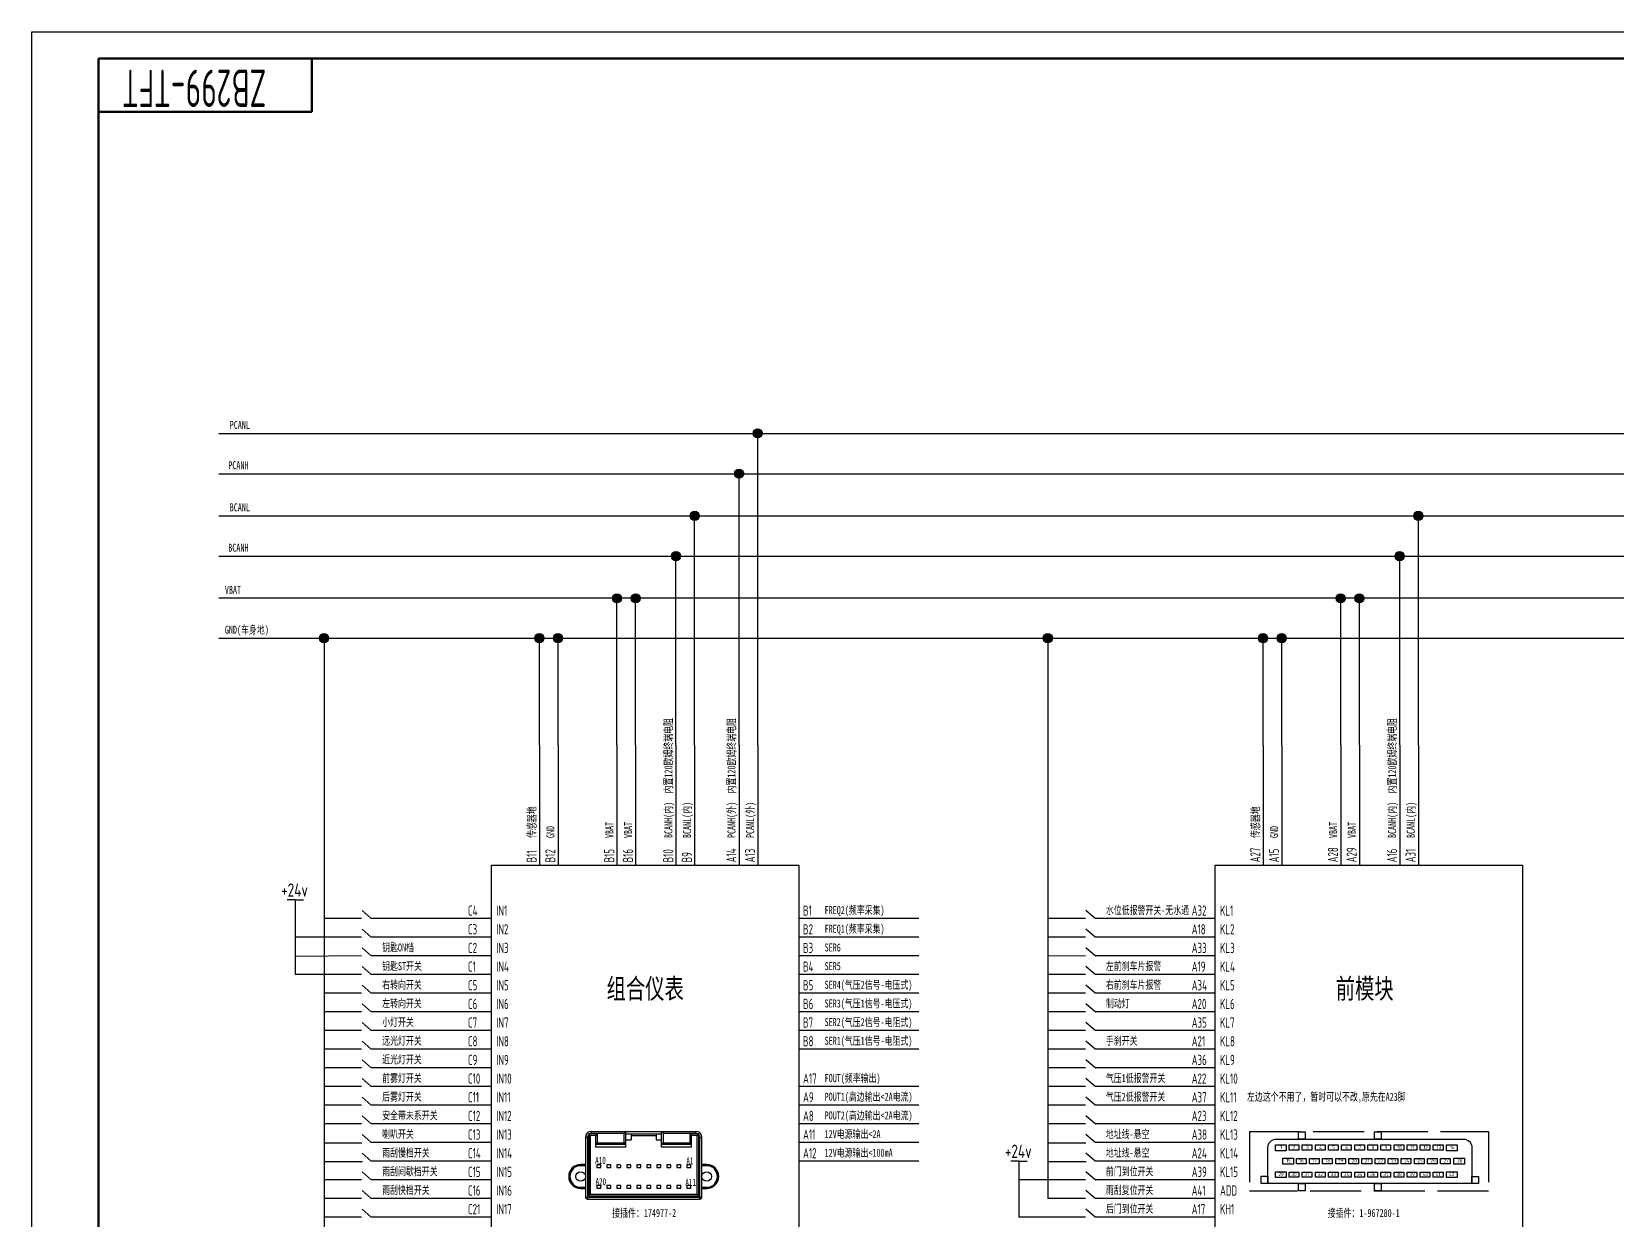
# Model space of a CAD drawing. Header units: millimetres. Extents: x 892 to 2081, y 1119 to 2752.
# Drawn here: x 892 to 1486, y 1515 to 1960 of the extents above; entities that cross this region are included whole.
import ezdxf

# ---------------------------------------------------------------- set-up
doc = ezdxf.new("R2010")
doc.units = ezdxf.units.MM
doc.header["$LTSCALE"] = 10
doc.linetypes.add('ACAD_ISO02W100', pattern=[15, 12, -3])
doc.linetypes.add('实线_4', pattern=[4, 4, 0])
for name, color, linetype in [('01', 7, 'Continuous'), ('06', 1, 'Continuous'), ('200', 7, 'Continuous'), ('LAYER2', 1, 'Continuous'), ('细实线', 3, 'Continuous')]:
    doc.layers.add(name, color=color, linetype=linetype)
for name, color, linetype, lineweight in [('11', 3, 'Continuous', 0), ('文字', 10, 'Continuous', 25), ('文字标注', 3, 'Continuous', 25), ('粗实线', 7, 'Continuous', 50), ('细实线_1', 40, '实线_4', 18)]:
    doc.layers.add(name, color=color, linetype=linetype, lineweight=lineweight)
doc.styles.add('PC_TEXTSTYLE', font='isocp.shx', dxfattribs={"width": 0.8, "bigfont": 'hzfs.shx'})
doc.styles.add('SGW', font='gbenor.shx', dxfattribs={"width": 0.6, "bigfont": 'hztxt.shx'})
doc.styles.get("Standard").update_dxf_attribs({"font": 'isocp.shx', "width": 0.707, "bigfont": 'hztxt.shx'})
doc.styles.add('样式 1', font='宋体.shx', dxfattribs={"width": 0.6})

# ---------------------------------------------------------------- blocks, each defined once
blk = doc.blocks.new('21')
at = {"layer": '01', "color": 3, "linetype": 'ACAD_ISO02W100'}
for p, q in [((2171, 3051.5), (2734, 3051.5)), ((2171, 3051.5), (2171, 2910.6)), ((2734, 3051.5), (2734, 2910.6)), ((2734, 2910.6), (2171, 2910.6))]:
    blk.add_line(p, q, dxfattribs=at)
at = {"layer": '细实线', "color": 1, "ltscale": 0.5}
blk.add_lwpolyline([(2234.2, 3033.2), (2674.8, 3033.2, -0.414214), (2694.8, 3013.2), (2694.8, 2928.2), (2214.2, 2928.2), (2214.2, 3013.2, -0.414214)], format="xyb", close=True, dxfattribs=at)
for points in [[(2286.3, 3050.4), (2302.2, 3050.4), (2302.2, 3033.2), (2286.3, 3033.2)], [(2465.6, 3050.4), (2481.5, 3050.4), (2481.5, 3033.2), (2465.6, 3033.2)], [(2232.3, 3019.6), (2257.4, 3019.6), (2257.4, 3005.8), (2232.3, 3005.8)], [(2264.3, 3019.6), (2287.2, 3019.6), (2287.2, 3007), (2264.3, 3007)], [(2295.2, 3019.6), (2318.1, 3019.6), (2318.1, 3007), (2295.2, 3007)], [(2326.1, 3019.6), (2349, 3019.6), (2349, 3007), (2326.1, 3007)], [(2357, 3019.6), (2379.9, 3019.6), (2379.9, 3007), (2357, 3007)], [(2387.9, 3019.6), (2410.7, 3019.6), (2410.7, 3007), (2387.9, 3007)], [(2418.8, 3019.6), (2441.6, 3019.6), (2441.6, 3007), (2418.8, 3007)], [(2449.6, 3019.6), (2472.5, 3019.6), (2472.5, 3007), (2449.6, 3007)], [(2480.5, 3019.6), (2503.4, 3019.6), (2503.4, 3007), (2480.5, 3007)], [(2511.4, 3019.6), (2534.3, 3019.6), (2534.3, 3007), (2511.4, 3007)], [(2542.3, 3019.6), (2565.2, 3019.6), (2565.2, 3007), (2542.3, 3007)], [(2573.2, 3019.6), (2596, 3019.6), (2596, 3007), (2573.2, 3007)], [(2604, 3019.6), (2626.9, 3019.6), (2626.9, 3007), (2604, 3007)], [(2635.4, 3019.6), (2660.6, 3019.6), (2660.6, 3005.8), (2635.4, 3005.8)], [(2232.3, 2956.3), (2257.4, 2956.3), (2257.4, 2942.4), (2232.3, 2942.4)], [(2249.5, 2988.2), (2274.6, 2988.2), (2274.6, 2974.4), (2249.5, 2974.4)], [(2264.3, 2955.6), (2287.2, 2955.6), (2287.2, 2943.1), (2264.3, 2943.1)], [(2281.5, 2987.6), (2304.4, 2987.6), (2304.4, 2975), (2281.5, 2975)], [(2295.2, 2955.6), (2318.1, 2955.6), (2318.1, 2943.1), (2295.2, 2943.1)], [(2312.4, 2987.6), (2335.3, 2987.6), (2335.3, 2975), (2312.4, 2975)], [(2326.1, 2955.6), (2349, 2955.6), (2349, 2943.1), (2326.1, 2943.1)], [(2343.3, 2987.6), (2366.1, 2987.6), (2366.1, 2975), (2343.3, 2975)], [(2357, 2955.6), (2379.9, 2955.6), (2379.9, 2943.1), (2357, 2943.1)], [(2374.1, 2987.6), (2397, 2987.6), (2397, 2975), (2374.1, 2975)], [(2387.9, 2955.6), (2410.7, 2955.6), (2410.7, 2943.1), (2387.9, 2943.1)], [(2405, 2987.6), (2427.9, 2987.6), (2427.9, 2975), (2405, 2975)], [(2418.8, 2955.6), (2441.6, 2955.6), (2441.6, 2943.1), (2418.8, 2943.1)], [(2435.9, 2987.6), (2458.8, 2987.6), (2458.8, 2975), (2435.9, 2975)], [(2449.6, 2955.6), (2472.5, 2955.6), (2472.5, 2943.1), (2449.6, 2943.1)], [(2466.8, 2987.6), (2489.7, 2987.6), (2489.7, 2975), (2466.8, 2975)], [(2480.5, 2955.6), (2503.4, 2955.6), (2503.4, 2943.1), (2480.5, 2943.1)], [(2497.7, 2987.6), (2520.5, 2987.6), (2520.5, 2975), (2497.7, 2975)], [(2511.4, 2955.6), (2534.3, 2955.6), (2534.3, 2943.1), (2511.4, 2943.1)], [(2528.6, 2987.6), (2551.4, 2987.6), (2551.4, 2975), (2528.6, 2975)], [(2542.3, 2955.6), (2565.2, 2955.6), (2565.2, 2943.1), (2542.3, 2943.1)], [(2559.4, 2987.6), (2582.3, 2987.6), (2582.3, 2975), (2559.4, 2975)], [(2573.2, 2955.6), (2596, 2955.6), (2596, 2943.1), (2573.2, 2943.1)], [(2590.3, 2987.6), (2613.2, 2987.6), (2613.2, 2975), (2590.3, 2975)], [(2604, 2955.6), (2626.9, 2955.6), (2626.9, 2943.1), (2604, 2943.1)], [(2621.2, 2987.6), (2644.1, 2987.6), (2644.1, 2975), (2621.2, 2975)], [(2635.4, 2956.3), (2660.6, 2956.3), (2660.6, 2942.4), (2635.4, 2942.4)], [(2652.6, 2988.2), (2677.8, 2988.2), (2677.8, 2974.4), (2652.6, 2974.4)], [(2198.1, 2945.5), (2214, 2945.5), (2214, 2928.4), (2198.1, 2928.4)], [(2286.3, 2928.3), (2302.2, 2928.3), (2302.2, 2911.1), (2286.3, 2911.1)], [(2465.6, 2928.3), (2481.5, 2928.3), (2481.5, 2911.1), (2465.6, 2911.1)], [(2694.8, 2945.4), (2710.7, 2945.4), (2710.7, 2928.2), (2694.8, 2928.2)]]:
    blk.add_lwpolyline(points, close=True, dxfattribs=at)
at = {"layer": '06', "color": 3, "ltscale": 0.5}
for s, p in [('1', (2243.2, 3010.2)), ('2', (2273.1, 3009.5)), ('3', (2304, 3009.5)), ('4', (2334.9, 3009.5)), ('5', (2365.9, 3009.5)), ('6', (2396.8, 3009.5)), ('7', (2427.7, 3009.5)), ('8', (2458.6, 3009.5)), ('9', (2489.5, 3009.5)), ('10', (2519, 3009.5)), ('11', (2549.9, 3009.5)), ('12', (2580.9, 3009.5)), ('13', (2611.8, 3009.5)), ('14', (2643.1, 3009.5)), ('29', (2238.9, 2946.2)), ('15', (2257.4, 2978.2)), ('30', (2269.6, 2946.2)), ('16', (2288.1, 2978.2)), ('31', (2300.5, 2946.2)), ('17', (2319, 2978.2)), ('32', (2331.4, 2946.2)), ('18', (2349.9, 2978.2)), ('33', (2362.3, 2946.2)), ('19', (2380.8, 2978.2)), ('34', (2393.2, 2946.2)), ('20', (2411.7, 2978.2)), ('35', (2424.1, 2946.2)), ('21', (2442.7, 2978.2)), ('36', (2455.1, 2946.2)), ('22', (2473.6, 2978.2)), ('37', (2486, 2946.2)), ('23', (2504.5, 2978.2)), ('38', (2516.9, 2946.2)), ('24', (2535.4, 2978.2)), ('39', (2547.8, 2946.2)), ('25', (2566.3, 2978.2)), ('40', (2578.7, 2946.2)), ('26', (2597.2, 2978.2)), ('41', (2609.6, 2946.2)), ('27', (2628.1, 2978.2)), ('42', (2641, 2946.2)), ('28', (2660.2, 2978.2))]:
    blk.add_text(s, height=8, dxfattribs=at).set_placement(p)

msp = doc.modelspace()

# ---------------------------------------------------------------- hatches: boundary and pattern name
at = {"layer": '200'}
h = msp.add_hatch(color=3, dxfattribs=at)
edge = h.paths.add_edge_path()
edge.add_arc((1164.02, 1809.82), 1.73, 0, 360)
h = msp.add_hatch(color=2, dxfattribs=at)
edge = h.paths.add_edge_path()
edge.add_arc((1157.02, 1794.68), 1.73, 0, 360)
h = msp.add_hatch(color=3, dxfattribs=at)
edge = h.paths.add_edge_path()
edge.add_arc((1140.37, 1778.88), 1.73, 0, 360)
h = msp.add_hatch(color=3, dxfattribs=at)
edge = h.paths.add_edge_path()
edge.add_arc((1411.72, 1778.88), 1.73, 0, 360)
h = msp.add_hatch(color=2, dxfattribs=at)
edge = h.paths.add_edge_path()
edge.add_arc((1133.37, 1763.75), 1.73, 0, 360)
h = msp.add_hatch(color=2, dxfattribs=at)
edge = h.paths.add_edge_path()
edge.add_arc((1404.72, 1763.75), 1.73, 0, 360)
h = msp.add_hatch(color=1, dxfattribs=at)
edge = h.paths.add_edge_path()
edge.add_arc((1111.25, 1747.94), 1.73, 0, 360)
h = msp.add_hatch(color=1, dxfattribs=at)
edge = h.paths.add_edge_path()
edge.add_arc((1118.25, 1747.94), 1.73, 0, 360)
h = msp.add_hatch(color=1, dxfattribs=at)
edge = h.paths.add_edge_path()
edge.add_arc((1382.61, 1747.94), 1.73, 0, 360)
h = msp.add_hatch(color=1, dxfattribs=at)
edge = h.paths.add_edge_path()
edge.add_arc((1389.61, 1747.94), 1.73, 0, 360)
h = msp.add_hatch(color=256, dxfattribs=at)
edge = h.paths.add_edge_path()
edge.add_arc((1001.41, 1732.98), 1.73, 0, 360)
h = msp.add_hatch(color=256, dxfattribs=at)
edge = h.paths.add_edge_path()
edge.add_arc((1082.14, 1732.98), 1.73, 0, 360)
h = msp.add_hatch(color=256, dxfattribs=at)
edge = h.paths.add_edge_path()
edge.add_arc((1089.14, 1732.98), 1.73, 0, 360)
h = msp.add_hatch(color=256, dxfattribs=at)
edge = h.paths.add_edge_path()
edge.add_arc((1272.77, 1732.98), 1.73, 0, 360)
h = msp.add_hatch(color=256, dxfattribs=at)
edge = h.paths.add_edge_path()
edge.add_arc((1353.49, 1732.98), 1.73, 0, 360)
h = msp.add_hatch(color=256, dxfattribs=at)
edge = h.paths.add_edge_path()
edge.add_arc((1360.49, 1732.98), 1.73, 0, 360)

# ---------------------------------------------------------------- linework, layer by layer
for p, q in [((1001.41, 1732.98), (1001.41, 1375.8)), ((1272.77, 1732.98), (1272.77, 1522.79))]:
    msp.add_line(p, q)
at = {"color": 7, "linetype": 'Continuous'}
for p, q in [((1100.64, 1546.77), (1100.64, 1523.8)), ((1100.67, 1547.02), (1101.24, 1546.45)), ((1103.94, 1547.05), (1101.04, 1547.05)), ((1101.24, 1546.45), (1101.24, 1524.4)), ((1103.34, 1546.45), (1101.24, 1546.45)), ((1101.69, 1547.2), (1101.69, 1547.95)), ((1101.69, 1547.95), (1140.84, 1547.95)), ((1113.99, 1547.2), (1101.69, 1547.2)), ((1103.94, 1547.05), (1103.34, 1546.45)), ((1103.34, 1542.1), (1103.34, 1546.45)), ((1103.94, 1543.75), (1103.94, 1547.05)), ((1113.99, 1543.75), (1113.99, 1547.2)), ((1114.59, 1542.1), (1114.59, 1547.95)), ((1114.59, 1547.05), (1127.94, 1547.05)), ((1116.54, 1547.05), (1116.54, 1544.8)), ((1116.54, 1546.45), (1125.99, 1546.45)), ((1125.99, 1547.05), (1125.99, 1544.8)), ((1127.94, 1542.1), (1127.94, 1547.95)), ((1128.54, 1547.2), (1128.54, 1543.75)), ((1140.84, 1547.2), (1128.54, 1547.2)), ((1141.5, 1547.05), (1138.59, 1547.05)), ((1138.59, 1547.05), (1138.59, 1543.75)), ((1138.59, 1547.05), (1139.19, 1546.45)), ((1141.29, 1546.45), (1139.19, 1546.45)), ((1139.19, 1542.1), (1139.19, 1546.45)), ((1140.84, 1547.2), (1140.84, 1547.95)), ((1141.87, 1547.02), (1141.29, 1546.45)), ((1141.29, 1524.4), (1141.29, 1546.45)), ((1141.89, 1523.8), (1141.89, 1546.77)), ((1099.44, 1545.7), (1099.44, 1523.35)), ((1100.19, 1545.7), (1099.44, 1545.7)), ((1100.19, 1545.7), (1100.19, 1522.6)), ((1103.94, 1543.75), (1103.34, 1543.15)), ((1103.34, 1543.15), (1114.59, 1543.15)), ((1114.59, 1542.1), (1103.34, 1542.1)), ((1103.94, 1543.75), (1113.99, 1543.75)), ((1114.59, 1543.15), (1113.99, 1543.75)), ((1114.59, 1544.8), (1116.54, 1544.8)), ((1125.99, 1544.8), (1127.94, 1544.8)), ((1127.94, 1543.15), (1128.54, 1543.75)), ((1127.94, 1543.15), (1139.19, 1543.15)), ((1139.19, 1542.1), (1127.94, 1542.1)), ((1128.54, 1543.75), (1138.59, 1543.75)), ((1138.59, 1543.75), (1139.19, 1543.15)), ((1142.34, 1545.7), (1143.09, 1545.7)), ((1142.34, 1522.6), (1142.34, 1545.7)), ((1143.09, 1523.35), (1143.09, 1545.7)), ((1097.64, 1535.12), (1097.64, 1535.57)), ((1099.44, 1535.57), (1097.64, 1535.57)), ((1099.44, 1535.12), (1097.64, 1535.12)), ((1103.64, 1535.45), (1103.64, 1534.49)), ((1105.14, 1535.45), (1103.64, 1535.45)), ((1103.64, 1534.49), (1105.14, 1534.49)), ((1105.14, 1534.49), (1105.14, 1535.45)), ((1107.39, 1535.45), (1107.39, 1534.49)), ((1108.89, 1535.45), (1107.39, 1535.45)), ((1107.39, 1534.49), (1108.89, 1534.49)), ((1108.89, 1534.49), (1108.89, 1535.45)), ((1111.14, 1535.45), (1111.14, 1534.49)), ((1112.19, 1535.45), (1111.14, 1535.45)), ((1111.14, 1534.49), (1112.64, 1534.49)), ((1112.64, 1534.49), (1112.64, 1535)), ((1114.89, 1535.45), (1114.89, 1534.49)), ((1116.39, 1535.45), (1114.89, 1535.45)), ((1114.89, 1534.49), (1116.39, 1534.49)), ((1116.39, 1534.49), (1116.39, 1535.45)), ((1118.64, 1535.45), (1118.64, 1534.49)), ((1120.14, 1535.45), (1118.64, 1535.45)), ((1118.64, 1534.49), (1120.14, 1534.49)), ((1120.14, 1534.49), (1120.14, 1535.45)), ((1123.89, 1535.45), (1122.39, 1535.45)), ((1122.39, 1535.45), (1122.39, 1534.49)), ((1122.39, 1534.49), (1123.89, 1534.49)), ((1123.89, 1534.49), (1123.89, 1535.45)), ((1127.64, 1535.45), (1126.14, 1535.45)), ((1126.14, 1535.45), (1126.14, 1534.49)), ((1126.14, 1534.49), (1127.64, 1534.49)), ((1127.64, 1534.49), (1127.64, 1535.45)), ((1131.39, 1535.45), (1129.89, 1535.45)), ((1129.89, 1535.45), (1129.89, 1534.49)), ((1129.89, 1534.49), (1131.39, 1534.49)), ((1131.39, 1534.49), (1131.39, 1535.45)), ((1135.14, 1535.45), (1133.64, 1535.45)), ((1133.64, 1535.45), (1133.64, 1534.49)), ((1133.64, 1534.49), (1135.14, 1534.49)), ((1135.14, 1534.49), (1135.14, 1535.45)), ((1138.89, 1535.45), (1137.39, 1535.45)), ((1137.39, 1535.45), (1137.39, 1534.49)), ((1137.39, 1534.49), (1138.89, 1534.49)), ((1138.89, 1534.49), (1138.89, 1535.45)), ((1144.89, 1535.57), (1143.09, 1535.57)), ((1144.89, 1535.12), (1143.09, 1535.12)), ((1144.89, 1535.12), (1144.89, 1535.57)), ((1097.64, 1527.02), (1097.64, 1526.57)), ((1097.64, 1527.02), (1099.44, 1527.02)), ((1097.64, 1526.57), (1099.44, 1526.57)), ((1099.44, 1523.35), (1143.09, 1523.35)), ((1100.19, 1522.6), (1142.34, 1522.6)), ((1100.64, 1523.8), (1101.24, 1524.4)), ((1100.64, 1523.8), (1141.89, 1523.8)), ((1101.24, 1524.4), (1141.29, 1524.4)), ((1103.64, 1527.65), (1103.64, 1526.69)), ((1105.14, 1527.65), (1103.64, 1527.65)), ((1103.64, 1526.69), (1105.14, 1526.69)), ((1105.14, 1526.69), (1105.14, 1527.65)), ((1107.39, 1527.65), (1107.39, 1526.69)), ((1108.89, 1527.65), (1107.39, 1527.65)), ((1107.39, 1526.69), (1108.89, 1526.69)), ((1108.89, 1526.69), (1108.89, 1527.65)), ((1111.14, 1527.65), (1111.14, 1526.69)), ((1112.64, 1527.65), (1111.14, 1527.65)), ((1111.14, 1526.69), (1112.64, 1526.69)), ((1112.64, 1526.69), (1112.64, 1527.65)), ((1114.89, 1527.65), (1114.89, 1526.69)), ((1116.39, 1527.65), (1114.89, 1527.65)), ((1114.89, 1526.69), (1116.39, 1526.69)), ((1116.39, 1526.69), (1116.39, 1527.65)), ((1120.14, 1527.65), (1118.64, 1527.65)), ((1118.64, 1527.65), (1118.64, 1526.69)), ((1118.64, 1526.69), (1120.14, 1526.69)), ((1120.14, 1526.69), (1120.14, 1527.65)), ((1123.89, 1527.65), (1122.39, 1527.65)), ((1122.39, 1527.65), (1122.39, 1526.69)), ((1122.39, 1526.69), (1123.89, 1526.69)), ((1123.89, 1526.69), (1123.89, 1527.65)), ((1127.64, 1527.65), (1126.14, 1527.65)), ((1126.14, 1527.65), (1126.14, 1526.69)), ((1126.14, 1526.69), (1127.64, 1526.69)), ((1127.64, 1526.69), (1127.64, 1527.65)), ((1131.39, 1527.65), (1129.89, 1527.65)), ((1129.89, 1527.65), (1129.89, 1526.69)), ((1129.89, 1526.69), (1131.39, 1526.69)), ((1131.39, 1526.69), (1131.39, 1527.65)), ((1135.14, 1527.65), (1133.64, 1527.65)), ((1133.64, 1527.65), (1133.64, 1526.69)), ((1133.64, 1526.69), (1135.14, 1526.69)), ((1135.14, 1526.69), (1135.14, 1527.65)), ((1138.89, 1527.65), (1137.39, 1527.65)), ((1137.39, 1527.65), (1137.39, 1526.69)), ((1137.39, 1526.69), (1138.89, 1526.69)), ((1138.89, 1526.69), (1138.89, 1527.65)), ((1141.89, 1523.8), (1141.29, 1524.4)), ((1143.09, 1527.02), (1144.89, 1527.02)), ((1143.09, 1526.57), (1144.89, 1526.57)), ((1144.89, 1527.02), (1144.89, 1526.57))]:
    msp.add_line(p, q, dxfattribs=at)
for centre in [(1097.64, 1531.07), (1144.89, 1531.07)]:
    msp.add_circle(centre, 1.8, dxfattribs=at)
for centre, radius, start, end in [((1101.69, 1545.7), 2.25, 90, 180), ((1101.69, 1545.7), 1.5, 134.427, 180), ((1101.69, 1545.7), 1.5, 90, 115.84193), ((1140.84, 1545.7), 2.25, 0, 90), ((1140.84, 1545.7), 1.5, 64.15807, 90), ((1140.84, 1545.7), 1.5, 0, 45.573), ((1097.64, 1531.07), 4.5, 90, 270), ((1097.64, 1531.07), 4.05, 90, 270), ((1112.19, 1535), 0.45, 0, 90), ((1144.89, 1531.07), 4.5, 270, 90), ((1144.89, 1531.07), 4.05, 270, 90), ((1100.19, 1523.35), 0.75, 180, 270), ((1142.34, 1523.35), 0.75, 270, 0)]:
    msp.add_arc(centre, radius, start, end, dxfattribs=at)
for points, start_tangent, end_tangent in [([(1100.67, 1547.02), (1100.65, 1546.89), (1100.64, 1546.77)], (-0.167096, -0.985941), (0, -1)), ([(1101.04, 1547.05), (1100.86, 1547.04), (1100.67, 1547.02)], (-1, 0), (-0.992111, -0.125364)), ([(1114.59, 1547.93), (1114.39, 1547.85), (1114.22, 1547.73), (1114.09, 1547.57), (1114.02, 1547.38), (1113.99, 1547.2)], (-0.980124, -0.198387), (0, -1)), ([(1127.94, 1547.93), (1128.15, 1547.85), (1128.32, 1547.73), (1128.44, 1547.57), (1128.52, 1547.38), (1128.54, 1547.2)], (0.980124, -0.198387), (0, -1)), ([(1141.87, 1547.02), (1141.68, 1547.04), (1141.5, 1547.05)], (-0.992111, 0.125364), (-1, 0)), ([(1141.89, 1546.77), (1141.89, 1546.89), (1141.87, 1547.02)], (0, 1), (-0.167096, 0.985941))]:
    msp.add_spline(points, degree=3, dxfattribs=dict(at, start_tangent=start_tangent, end_tangent=end_tangent))
at = {"layer": '200', "color": 3}
for p, q in [((961.98, 1809.82), (1993.45, 1809.82)), ((1164.02, 1692.87), (1164.02, 1809.82)), ((961.98, 1778.88), (1993.45, 1778.88)), ((1140.37, 1692.87), (1140.37, 1778.88)), ((1411.72, 1692.87), (1411.72, 1778.88)), ((1140.37, 1692.87), (1140.37, 1647.85)), ((1164.02, 1692.87), (1164.02, 1647.85)), ((1411.72, 1692.87), (1411.72, 1647.85))]:
    msp.add_line(p, q, dxfattribs=at)
at = {"layer": '200', "color": 2}
for p, q in [((961.98, 1794.68), (1993.45, 1794.68)), ((1157.02, 1692.87), (1157.02, 1794.68)), ((961.98, 1763.75), (1993.45, 1763.75)), ((1133.37, 1692.87), (1133.37, 1763.75)), ((1404.72, 1692.87), (1404.72, 1763.75)), ((1133.37, 1692.87), (1133.37, 1647.85)), ((1157.02, 1692.87), (1157.02, 1647.85)), ((1404.72, 1692.87), (1404.72, 1647.85))]:
    msp.add_line(p, q, dxfattribs=at)
at = {"layer": '200', "color": 1}
for p, q in [((1993.45, 1747.94), (961.98, 1747.94)), ((1111.25, 1692.87), (1111.25, 1747.94)), ((1118.25, 1692.87), (1118.25, 1747.94)), ((1382.61, 1692.87), (1382.61, 1747.94)), ((1389.61, 1692.87), (1389.61, 1747.94)), ((1111.25, 1692.87), (1111.25, 1647.85)), ((1118.25, 1692.87), (1118.25, 1647.85)), ((1382.61, 1692.87), (1382.61, 1647.85)), ((1389.61, 1692.87), (1389.61, 1647.85))]:
    msp.add_line(p, q, dxfattribs=at)
at = {"layer": '200'}
for p, q in [((961.98, 1732.98), (1993.45, 1732.98)), ((1082.14, 1692.87), (1082.14, 1732.98)), ((1089.14, 1692.87), (1089.14, 1732.98)), ((1353.49, 1692.87), (1353.49, 1732.98)), ((1360.49, 1692.87), (1360.49, 1732.98)), ((1082.14, 1692.87), (1082.14, 1647.85)), ((1089.14, 1692.87), (1089.14, 1647.85)), ((1353.49, 1692.87), (1353.49, 1647.85)), ((1360.49, 1692.87), (1360.49, 1647.85)), ((1019.14, 1627.79), (1015.71, 1630.82)), ((1290.5, 1627.79), (1287.06, 1630.82)), ((1015.5, 1627.79), (1001.41, 1627.79)), ((1064.16, 1627.79), (1019.14, 1627.79)), ((1224.41, 1627.79), (1179.39, 1627.79)), ((1286.86, 1627.79), (1272.77, 1627.79)), ((1290.5, 1620.79), (1287.06, 1623.82)), ((1335.52, 1627.79), (1290.5, 1627.79)), ((1224.41, 1620.79), (1179.39, 1620.79)), ((1286.86, 1620.79), (1272.77, 1620.79)), ((1335.52, 1620.79), (1290.5, 1620.79)), ((1224.41, 1613.79), (1179.39, 1613.79)), ((1286.86, 1613.79), (1272.77, 1613.69)), ((1290.5, 1613.79), (1287.06, 1616.82)), ((1335.52, 1613.79), (1290.5, 1613.79)), ((1224.41, 1606.79), (1179.39, 1606.79)), ((1286.86, 1606.79), (1272.77, 1606.79)), ((1290.5, 1606.79), (1287.06, 1609.82)), ((1335.52, 1606.79), (1290.5, 1606.79)), ((1015.5, 1599.79), (1001.41, 1599.79)), ((1019.14, 1599.79), (1015.71, 1602.82)), ((1064.16, 1599.79), (1019.14, 1599.79)), ((1224.41, 1599.79), (1179.39, 1599.79)), ((1286.86, 1599.79), (1272.77, 1599.79)), ((1290.5, 1599.79), (1287.06, 1602.82)), ((1335.52, 1599.79), (1290.5, 1599.79)), ((1019.14, 1592.79), (1015.71, 1595.82)), ((1290.5, 1592.79), (1287.06, 1595.82)), ((1015.5, 1592.79), (1001.41, 1592.79)), ((1019.14, 1585.79), (1015.71, 1588.82)), ((1064.16, 1592.79), (1019.14, 1592.79)), ((1224.41, 1592.79), (1179.39, 1592.79)), ((1286.86, 1592.79), (1272.77, 1592.79)), ((1290.5, 1585.79), (1287.06, 1588.82)), ((1335.52, 1592.79), (1290.5, 1592.79)), ((1015.5, 1585.79), (1001.41, 1585.79)), ((1019.14, 1578.79), (1015.71, 1581.82)), ((1064.16, 1585.79), (1019.14, 1585.79)), ((1033.24, 1585.79), (1019.14, 1585.79)), ((1224.41, 1585.79), (1179.39, 1585.79)), ((1286.86, 1585.79), (1272.77, 1585.79)), ((1290.5, 1578.79), (1287.06, 1581.82)), ((1335.52, 1585.79), (1290.5, 1585.79)), ((1304.59, 1585.79), (1290.5, 1585.79)), ((1015.5, 1578.79), (1001.41, 1578.79)), ((1064.16, 1578.79), (1019.14, 1578.79)), ((1033.24, 1578.79), (1019.14, 1578.79)), ((1224.41, 1578.79), (1179.39, 1578.79)), ((1286.86, 1578.79), (1272.77, 1578.79)), ((1335.52, 1578.79), (1290.5, 1578.79)), ((1304.59, 1578.79), (1290.5, 1578.79)), ((1015.5, 1571.79), (1001.41, 1571.79)), ((1019.14, 1571.79), (1015.71, 1574.82)), ((1064.16, 1571.79), (1019.14, 1571.79)), ((1033.24, 1571.79), (1019.14, 1571.79)), ((1286.86, 1571.79), (1272.77, 1571.79)), ((1290.5, 1571.79), (1287.06, 1574.82)), ((1335.52, 1571.79), (1290.5, 1571.79)), ((1304.59, 1571.79), (1290.5, 1571.79)), ((1015.5, 1564.79), (1001.41, 1564.79)), ((1019.14, 1564.79), (1015.71, 1567.82)), ((1064.16, 1564.79), (1019.14, 1564.79)), ((1033.24, 1564.79), (1019.14, 1564.79)), ((1224.41, 1564.79), (1179.39, 1564.79)), ((1286.86, 1564.79), (1272.77, 1564.79)), ((1290.5, 1564.79), (1287.06, 1567.82)), ((1335.52, 1564.79), (1290.5, 1564.79)), ((1304.59, 1564.79), (1290.5, 1564.79)), ((1015.5, 1557.79), (1001.41, 1557.79)), ((1019.14, 1557.79), (1015.71, 1560.82)), ((1064.16, 1557.79), (1019.14, 1557.79)), ((1033.24, 1557.79), (1019.14, 1557.79)), ((1224.41, 1557.79), (1179.39, 1557.79)), ((1286.86, 1557.79), (1272.77, 1557.79)), ((1290.5, 1557.79), (1287.06, 1560.82)), ((1335.52, 1557.79), (1290.5, 1557.79)), ((1304.59, 1557.79), (1290.5, 1557.79)), ((1019.14, 1550.79), (1015.71, 1553.82)), ((1290.5, 1550.79), (1287.06, 1553.82)), ((1015.5, 1550.79), (1001.41, 1550.79)), ((1019.14, 1543.79), (1015.71, 1546.82)), ((1064.16, 1550.79), (1019.14, 1550.79)), ((1033.24, 1550.79), (1019.14, 1550.79)), ((1224.41, 1550.79), (1179.39, 1550.79)), ((1286.86, 1550.79), (1272.77, 1550.79)), ((1290.5, 1543.79), (1287.06, 1546.82)), ((1335.52, 1550.79), (1290.5, 1550.79)), ((1304.59, 1550.79), (1290.5, 1550.79)), ((1015.63, 1543.56), (1001.41, 1543.56)), ((1019.14, 1536.79), (1015.71, 1539.82)), ((1064.16, 1543.79), (1019.14, 1543.79)), ((1033.24, 1543.79), (1019.14, 1543.79)), ((1224.41, 1543.79), (1179.39, 1543.79)), ((1286.98, 1543.56), (1272.77, 1543.56)), ((1290.5, 1536.79), (1287.06, 1539.82)), ((1335.52, 1543.79), (1290.5, 1543.79)), ((1304.59, 1543.79), (1290.5, 1543.79)), ((1015.83, 1536.57), (1001.41, 1536.57)), ((1064.16, 1536.79), (1019.14, 1536.79)), ((1033.24, 1536.79), (1019.14, 1536.79)), ((1224.41, 1536.79), (1179.39, 1536.79)), ((1287.18, 1536.57), (1272.77, 1536.57)), ((1335.52, 1536.79), (1290.5, 1536.79)), ((1304.59, 1536.79), (1290.5, 1536.79)), ((1015.5, 1529.79), (1001.41, 1529.79)), ((1019.14, 1529.79), (1015.71, 1532.82)), ((1064.16, 1529.79), (1019.14, 1529.79)), ((1015.5, 1522.79), (1001.41, 1522.79)), ((1019.14, 1522.79), (1015.71, 1525.82)), ((1064.16, 1522.79), (1019.14, 1522.79)), ((1286.86, 1522.79), (1272.77, 1522.79)), ((1290.5, 1522.79), (1287.06, 1525.82)), ((1335.52, 1522.79), (1290.5, 1522.79)), ((1019.14, 1515.79), (1015.71, 1518.82)), ((1015.5, 1515.79), (1001.41, 1515.79)), ((1064.16, 1515.79), (1019.14, 1515.79))]:
    msp.add_line(p, q, dxfattribs=at)
for points in [[(1064.16, 1647.85), (1179.39, 1647.85), (1179.39, 1292.13), (1064.16, 1292.13)], [(1335.52, 1647.85), (1450.74, 1647.85), (1450.74, 1292.13), (1335.52, 1292.13)]]:
    msp.add_lwpolyline(points, close=True, dxfattribs=at)
at = {"layer": '200', "color": 3}
for centre in [(1164.02, 1809.82), (1140.37, 1778.88), (1411.72, 1778.88), (1118.25, 1747.94), (1389.61, 1747.94)]:
    msp.add_circle(centre, 1.73, dxfattribs=at)
at = {"layer": '200', "color": 2}
for centre in [(1157.02, 1794.68), (1133.37, 1763.75), (1404.72, 1763.75), (1111.25, 1747.94), (1382.61, 1747.94)]:
    msp.add_circle(centre, 1.73, dxfattribs=at)
at = {"layer": '200'}
for centre in [(1001.41, 1732.98), (1082.14, 1732.98), (1089.14, 1732.98), (1272.77, 1732.98), (1353.49, 1732.98), (1360.49, 1732.98)]:
    msp.add_circle(centre, 1.73, dxfattribs=at)
at = {"layer": 'LAYER2'}
for p, q in [((990.62, 1634.79), (987.59, 1634.79)), ((990.62, 1634.79), (990.62, 1606.79)), ((990.62, 1634.79), (993.65, 1634.79)), ((1019.14, 1620.79), (1015.71, 1623.82)), ((1015.5, 1620.79), (990.62, 1620.79)), ((1064.16, 1620.79), (1019.14, 1620.79)), ((1015.5, 1613.79), (990.62, 1613.62)), ((1019.14, 1613.79), (1015.71, 1616.82)), ((1064.16, 1613.79), (1019.14, 1613.79)), ((1015.5, 1606.79), (990.62, 1606.79)), ((1019.14, 1606.79), (1015.71, 1609.82)), ((1064.16, 1606.79), (1019.14, 1606.79)), ((1261.97, 1536.79), (1258.94, 1536.79)), ((1261.97, 1536.79), (1261.97, 1515.79)), ((1261.97, 1536.79), (1265, 1536.79)), ((1286.86, 1529.79), (1261.97, 1529.79)), ((1290.5, 1529.79), (1287.06, 1532.82)), ((1335.52, 1529.79), (1290.5, 1529.79)), ((1290.5, 1515.79), (1287.06, 1518.82)), ((1286.86, 1515.79), (1261.97, 1515.79)), ((1335.52, 1515.79), (1290.5, 1515.79))]:
    msp.add_line(p, q, dxfattribs=at)
at = {"layer": '粗实线'}
msp.add_line((916.81, 1129.48), (916.81, 1950.48), dxfattribs=at)
msp.add_lwpolyline([(916.81, 1950.48), (2070.81, 1950.48), (2070.81, 1129.48), (916.81, 1129.48)], dxfattribs=at)
msp.add_lwpolyline([(916.81, 1950.48), (996.81, 1950.48), (996.81, 1930.48), (916.81, 1930.48)], close=True, dxfattribs=at)
at = {"layer": '细实线'}
msp.add_lwpolyline([(891.81, 1960.48), (2080.81, 1960.48), (2080.81, 1119.48), (891.81, 1119.48)], close=True, dxfattribs=at)

# ---------------------------------------------------------------- block references
at = {"layer": '01', "xscale": 0.1591416882756435, "yscale": 0.1591416882756435, "zscale": 0.1591416882756435}
msp.add_blockref('21', (1002.92, 1062.38), dxfattribs=at)

# ---------------------------------------------------------------- texts
at = {"layer": '11', "color": 0, "width": 0.707}
for s, p in [('B11', (1081.15, 1648.9)), ('B12', (1088.15, 1648.9)), ('B15', (1110.26, 1648.9)), ('B16', (1117.26, 1648.9)), ('B10', (1132.37, 1648.9)), ('A14', (1156.03, 1648.9)), ('A13', (1163.03, 1648.9)), ('A27', (1352.5, 1648.9)), ('A15', (1359.5, 1648.9)), ('A28', (1381.61, 1648.9)), ('A29', (1388.61, 1648.9)), ('A16', (1403.73, 1648.9)), ('A31', (1410.73, 1648.9)), ('B9', (1139.37, 1648.9))]:
    msp.add_text(s, height=3.819, rotation=90, dxfattribs=at).set_placement(p)
for s, p in [('C4', (1055.38, 1628.89)), ('B1', (1181.02, 1628.89)), ('A32', (1326.74, 1628.89)), ('KL1', (1337.36, 1628.89)), ('C3', (1055.38, 1621.89)), ('B2', (1181.02, 1621.89)), ('A18', (1326.74, 1621.89)), ('KL2', (1337.36, 1621.89)), ('C2', (1055.38, 1614.89)), ('B3', (1181.02, 1614.89)), ('A33', (1326.74, 1614.89)), ('KL3', (1337.36, 1614.89)), ('C1', (1055.38, 1607.89)), ('B4', (1181.02, 1607.89)), ('A19', (1326.74, 1607.89)), ('KL4', (1337.36, 1607.89)), ('C5', (1055.38, 1600.89)), ('B5', (1181.02, 1600.89)), ('A34', (1326.74, 1600.89)), ('KL5', (1337.36, 1600.89)), ('C6', (1055.38, 1593.89)), ('B6', (1181.02, 1593.89)), ('A20', (1326.74, 1593.89)), ('KL6', (1337.36, 1593.89)), ('C7', (1055.38, 1586.89)), ('IN7', (1066.01, 1586.89)), ('B7', (1181.02, 1586.89)), ('A35', (1326.74, 1586.89)), ('KL7', (1337.36, 1586.89)), ('C8', (1055.38, 1579.89)), ('IN8', (1066.01, 1579.89)), ('B8', (1181.02, 1579.89)), ('A21', (1326.74, 1579.89)), ('KL8', (1337.36, 1579.89)), ('C9', (1055.38, 1572.89)), ('IN9', (1066.01, 1572.89)), ('A36', (1326.74, 1572.89)), ('KL9', (1337.36, 1572.89)), ('C10', (1055.38, 1565.89)), ('IN10', (1066.01, 1565.89)), ('A17', (1181.02, 1565.89)), ('A22', (1326.74, 1565.89)), ('KL10', (1337.36, 1565.89)), ('C11', (1055.38, 1558.89)), ('IN11', (1066.01, 1558.89)), ('A9', (1181.02, 1558.89)), ('A37', (1326.74, 1558.89)), ('KL11', (1337.36, 1558.89)), ('C12', (1055.38, 1551.89)), ('IN12', (1066.01, 1551.89)), ('A8', (1181.02, 1551.89)), ('A23', (1326.74, 1551.89)), ('KL12', (1337.36, 1551.89)), ('C13', (1055.38, 1544.89)), ('IN13', (1066.01, 1544.89)), ('A11', (1181.02, 1544.89)), ('A38', (1326.74, 1544.89)), ('KL13', (1337.36, 1544.89)), ('C14', (1055.38, 1537.89)), ('IN14', (1066.01, 1537.89)), ('A12', (1181.02, 1537.89)), ('A24', (1326.74, 1537.89)), ('KL14', (1337.36, 1537.89)), ('C15', (1055.38, 1530.89)), ('IN15', (1066.01, 1530.89)), ('A39', (1326.74, 1530.89)), ('KL15', (1337.36, 1530.89)), ('C16', (1055.38, 1523.89)), ('IN16', (1066.01, 1523.89)), ('A41', (1326.74, 1523.89)), ('ADD', (1337.36, 1523.89)), ('C21', (1055.38, 1516.89)), ('IN17', (1066.01, 1516.89)), ('A17', (1326.74, 1516.89)), ('KH1', (1337.36, 1516.89))]:
    msp.add_text(s, height=3.819, dxfattribs=at).set_placement(p)
at = {"layer": 'LAYER2', "char_height": 5, "attachment_point": 1, "style": 'PC_TEXTSTYLE'}
for insert in [(985.33, 1641.01), (1256.68, 1543.01)]:
    msp.add_mtext_dynamic_manual_height_columns('{\\Fisocp,hzfs|c134;+24v}', width=7.9576, gutter_width=25, heights=[0], dxfattribs=dict(at, insert=insert))
at = {"layer": '文字', "color": 0, "char_height": 3, "attachment_point": 1}
for s, insert, width in [('{\\fSimSun|b0|i0|c134|p2;\\C1;SER4(气压2信号-电压式)}', (1189.1, 1604.47), 38.6997), ('{\\fSimSun|b0|i0|c134|p2;\\C1;SER3(气压1信号-电压式)}', (1189.1, 1597.47), 38.4448)]:
    msp.add_mtext(s, dxfattribs=dict(at, insert=insert, width=width))
at = {"layer": '文字标注', "style": 'SGW', "width": 0.67}
msp.add_text('ZB299-TFT', height=14, rotation=180, dxfattribs=at).set_placement((979.78, 1946.25))
at = {"layer": '文字标注', "color": 3, "linetype": 'Continuous', "style": '样式 1', "width": 0.6}
for s, p in [('A10', (1103.08, 1535.71)), ('A1', (1137.27, 1535.59)), ('A20', (1103.23, 1527.77)), ('A11', (1136.9, 1527.54))]:
    msp.add_text(s, height=2.7, dxfattribs=at).set_placement(p)
at = {"layer": '细实线', "color": 0, "attachment_point": 1}
for s, insert, char_height, width in [('{\\fSimSun|b0|i0|c134|p6;PCANL}', (966.04, 1814.5), 3, 32.2), ('{\\fSimSun|b0|i0|c134|p6;PCANH}', (965.5, 1799.37), 3, 32.2), ('{\\fSimSun|b0|i0|c134|p6;BCANL}', (966.04, 1783.56), 3, 32.2), ('{\\fSimSun|b0|i0|c134|p6;BCANH}', (965.5, 1768.43), 3, 32.2), ('{\\fSimSun|b0|i0|c134|p6;VBAT}', (964.23, 1752.62), 3, 32.2), ('{\\fSimSun|b0|i0|c134|p6;GND(车身地)}', (964.23, 1737.66), 3, 32.2), ('{\\fSimSun|b0|i0|c134|p2;FREQ2(频率采集)}', (1189.1, 1632.47), 3, 32.2), ('{\\fSimSun|b0|i0|c134|p6;水位低报警开关-无水通}', (1294.55, 1632.47), 3, 32.2), ('{\\fSimSun|b0|i0|c134|p2;FREQ1(频率采集)}', (1189.1, 1625.47), 3, 32.2), ('{\\fSimSun|b0|i0|c134|p6;钥匙ON档}', (1023.2, 1618.47), 3, 32.2), ('{\\fSimSun|b0|i0|c134|p2;SER6}', (1189.1, 1618.47), 3, 35.4261), ('{\\fSimSun|b0|i0|c134|p6;钥匙ST开关}', (1023.2, 1611.47), 3, 32.2), ('{\\fSimSun|b0|i0|c134|p2;SER5}', (1189.1, 1611.47), 3, 35.5413), ('{\\fSimSun|b0|i0|c134|p6;左前刹车片报警}', (1294.55, 1611.47), 3, 32.2), ('{\\fSimSun|b0|i0|c134|p6;组合仪表}', (1107.36, 1605.3), 7.5042, 80.5452), ('{\\fSimSun|b0|i0|c134|p6;前模块}', (1380.74, 1605.3), 7.5042, 80.5452), ('{\\fSimSun|b0|i0|c134|p6;右转向开关}', (1023.2, 1604.47), 3, 32.2), ('{\\fSimSun|b0|i0|c134|p6;右前刹车片报警}', (1294.55, 1604.47), 3, 32.2), ('{\\fSimSun|b0|i0|c134|p6;左转向开关}', (1023.2, 1597.47), 3, 32.2), ('{\\fSimSun|b0|i0|c134|p6;制动灯}', (1294.55, 1597.47), 3, 32.2), ('{\\fSimSun|b0|i0|c134|p6;小灯开关}', (1023.2, 1590.47), 3, 32.2), ('{\\fSimSun|b0|i0|c134|p2;SER2(气压2信号-电阻式)}', (1189.1, 1590.47), 3, 35.2383), ('{\\fSimSun|b0|i0|c134|p6;远光灯开关}', (1023.2, 1583.47), 3, 32.2), ('{\\fSimSun|b0|i0|c134|p2;SER1(气压1信号-电阻式)}', (1189.1, 1583.47), 3, 35.6986), ('{\\fSimSun|b0|i0|c134|p6;手刹开关}', (1294.55, 1583.47), 3, 32.2), ('{\\fSimSun|b0|i0|c134|p6;近光灯开关}', (1023.2, 1576.47), 3, 32.2), ('{\\fSimSun|b0|i0|c134|p6;前雾灯开关}', (1023.2, 1569.47), 3, 32.2), ('{\\fSimSun|b0|i0|c134|p2;FOUT(频率输出)}', (1189.1, 1569.47), 3, 32.2), ('{\\fSimSun|b0|i0|c134|p6;气压1低报警开关}', (1294.55, 1569.47), 3, 32.2), ('{\\fSimSun|b0|i0|c134|p6;后雾灯开关}', (1023.2, 1562.47), 3, 32.2), ('{\\fSimSun|b0|i0|c134|p2;POUT1(高边输出<2A电流)}', (1189.1, 1562.47), 3, 35.7513), ('{\\fSimSun|b0|i0|c134|p6;\\C1;气压2低报警开关}', (1294.55, 1562.47), 3, 32.2), ('{\\fSimSun|b0|i0|c134|p6;\\C1;左边这个不用了，暂时可以不改,原先在A23脚}', (1347.46, 1562.47), 3, 61.7569), ('{\\fSimSun|b0|i0|c134|p6;安全带未系开关}', (1023.2, 1555.47), 3, 32.2), ('{\\fSimSun|b0|i0|c134|p2;POUT2(高边输出<2A电流)}', (1189.1, 1555.47), 3, 35.1755), ('{\\fSimSun|b0|i0|c134|p6;\\C2;喇叭开关}', (1023.2, 1548.47), 3, 32.2), ('{\\fSimSun|b0|i0|c134|p2;12V电源输出<2A}', (1189.1, 1548.47), 3, 32.2), ('{\\fSimSun|b0|i0|c134|p6;地址线-悬空}', (1294.55, 1548.47), 3, 32.2), ('{\\fSimSun|b0|i0|c134|p6;雨刮慢档开关}', (1023.2, 1541.47), 3, 32.2), ('{\\fSimSun|b0|i0|c134|p2;12V电源输出<100mA}', (1189.1, 1541.47), 3, 32.2), ('{\\fSimSun|b0|i0|c134|p6;地址线-悬空}', (1294.55, 1541.47), 3, 32.2), ('{\\fSimSun|b0|i0|c134|p6;雨刮间歇档开关}', (1023.2, 1534.47), 3, 32.2), ('{\\fSimSun|b0|i0|c134|p6;前门到位开关}', (1294.55, 1534.47), 3, 32.2), ('{\\fSimSun|b0|i0|c134|p6;雨刮快档开关}', (1023.2, 1527.47), 3, 32.2), ('{\\fSimSun|b0|i0|c134|p6;雨刮复位开关}', (1294.55, 1527.47), 3, 32.2), ('{\\fSimSun|b0|i0|c134|p2;接插件：174977-2}', (1109.45, 1518.87), 3, 32.2), ('{\\fSimSun|b0|i0|c134|p6;后门到位开关}', (1294.55, 1520.47), 3, 32.2), ('{\\fSimSun|b0|i0|c134|p2;接插件：1-967280-1}', (1377.71, 1518.87), 3, 32.2)]:
    msp.add_mtext(s, dxfattribs=dict(at, insert=insert, char_height=char_height, width=width))
at = {"layer": '细实线', "color": 0, "char_height": 3, "attachment_point": 1, "rotation": 90}
for s, insert, width in [('{\\fSimSun|b0|i0|c134|p2;\\C2;内置120欧姆终端电阻}', (1129.02, 1674.74), 46.3429), ('{\\fSimSun|b0|i0|c134|p2;\\C2;内置120欧姆终端电阻}', (1152.68, 1674.74), 46.3429), ('{\\fSimSun|b0|i0|c134|p2;\\C2;内置120欧姆终端电阻}', (1400.38, 1674.74), 46.3429), ('{\\fSimSun|b0|i0|c134|p2;BCANH(内)}', (1129.02, 1658.02), 46.3429), ('{\\fSimSun|b0|i0|c134|p2;BCANL(内)}', (1136.02, 1658.02), 32.2), ('{\\fSimSun|b0|i0|c134|p2;PCANH(外)}', (1152.68, 1658.02), 46.3429), ('{\\fSimSun|b0|i0|c134|p2;PCANL(外)}', (1159.68, 1658.02), 32.2), ('{\\fSimSun|b0|i0|c134|p2;BCANH(内)}', (1400.38, 1658.02), 46.3429), ('{\\fSimSun|b0|i0|c134|p2;BCANL(内)}', (1407.38, 1658.02), 32.2), ('{\\fSimSun|b0|i0|c134|p2;传感器地}', (1077.8, 1658.02), 46.3429), ('{\\fSimSun|b0|i0|c134|p2;传感器地}', (1349.15, 1658.02), 46.3429), ('{\\fSimSun|b0|i0|c134|p2;GND}', (1084.8, 1658.02), 32.2), ('{\\fSimSun|b0|i0|c134|p2;VBAT}', (1106.91, 1658.02), 46.3429), ('{\\fSimSun|b0|i0|c134|p2;VBAT}', (1113.91, 1658.02), 32.2), ('{\\fSimSun|b0|i0|c134|p2;GND}', (1356.15, 1658.02), 32.2), ('{\\fSimSun|b0|i0|c134|p2;VBAT}', (1378.26, 1658.02), 46.3429), ('{\\fSimSun|b0|i0|c134|p2;VBAT}', (1385.26, 1658.02), 32.2)]:
    msp.add_mtext(s, dxfattribs=dict(at, insert=insert, width=width))
at = {"layer": '细实线_1', "color": 0, "width": 0.707}
for s, p in [('IN1', (1066.01, 1628.89)), ('IN2', (1066.01, 1621.89)), ('IN3', (1066.01, 1614.89)), ('IN4', (1066.01, 1607.89)), ('IN5', (1066.01, 1600.89)), ('IN6', (1066.01, 1593.89))]:
    msp.add_text(s, height=3.819, dxfattribs=at).set_placement(p)

doc.saveas('drawing.dxf')
